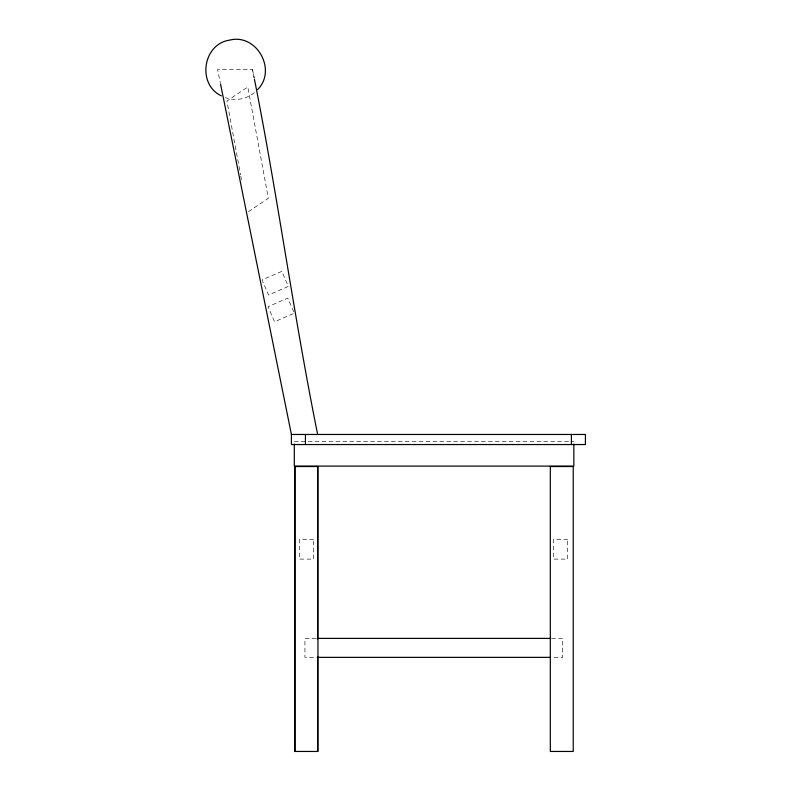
<?xml version="1.0" encoding="UTF-8"?>
<svg xmlns="http://www.w3.org/2000/svg" width="791" height="791" viewBox="0 0 791 791"><rect width="100%" height="100%" fill="white"/><g stroke="black" fill="none" stroke-linecap="round" stroke-linejoin="round"><path stroke-width="0.59" stroke-dasharray="3.96 2.97" d="M254.435 92.606C246.515 99.221 235.085 101.208 225.405 97.649M248.473 211.681L268.347 198.314L247.791 86.98L226.928 101.021L240.553 174.841M293.234 313.671L274.556 321.759L268.02 306.681L287.795 298.118L293.866 312.119M254.178 77.933L252.517 69.529L217.604 69.529L220.294 82.818M294.311 441.605L573.841 441.605M316.024 638.386L304.93 638.386L304.93 657.361L316.024 657.361M551.594 638.386L562.698 638.386L562.698 657.361L551.594 657.361M252.517 69.529L254.148 77.933M240.78 176.047L241.453 179.676M281.814 271.353L262.039 279.915L268.564 295.003L288.349 286.441L281.814 271.353M313.602 539.521L299.275 539.521L299.275 559.108L313.602 559.108L313.602 539.521M567.701 539.521L553.374 539.521L553.374 559.108L567.701 559.108L567.701 539.521"/><path stroke-width="1.19" d="M257.619 89.571C277.265 70.142 256.67 33.123 229.637 40.123C202.763 43.91 196.86 84.459 221.381 95.869M291.414 434.467L585.419 434.467L585.419 444.542L291.414 444.542L291.414 434.467L220.521 83.935M317.26 638.386L550.358 638.386M317.26 657.361L550.358 657.361M254.415 79.13C277.888 197.147 293.807 316.519 317.656 434.467M573.841 444.048L573.841 466.107L294.311 466.107L294.311 444.048M571.399 434.467L571.399 444.542M317.606 466.532L317.606 639.207M317.606 656.481L317.606 751.45M305.435 434.467L305.435 444.542M295.033 466.532L295.033 751.45M317.952 466.532L294.687 466.532L294.687 751.45L317.952 751.45L317.952 466.532M573.238 466.532L550.318 466.532L550.318 751.45L573.238 751.45L573.238 466.532"/></g></svg>
